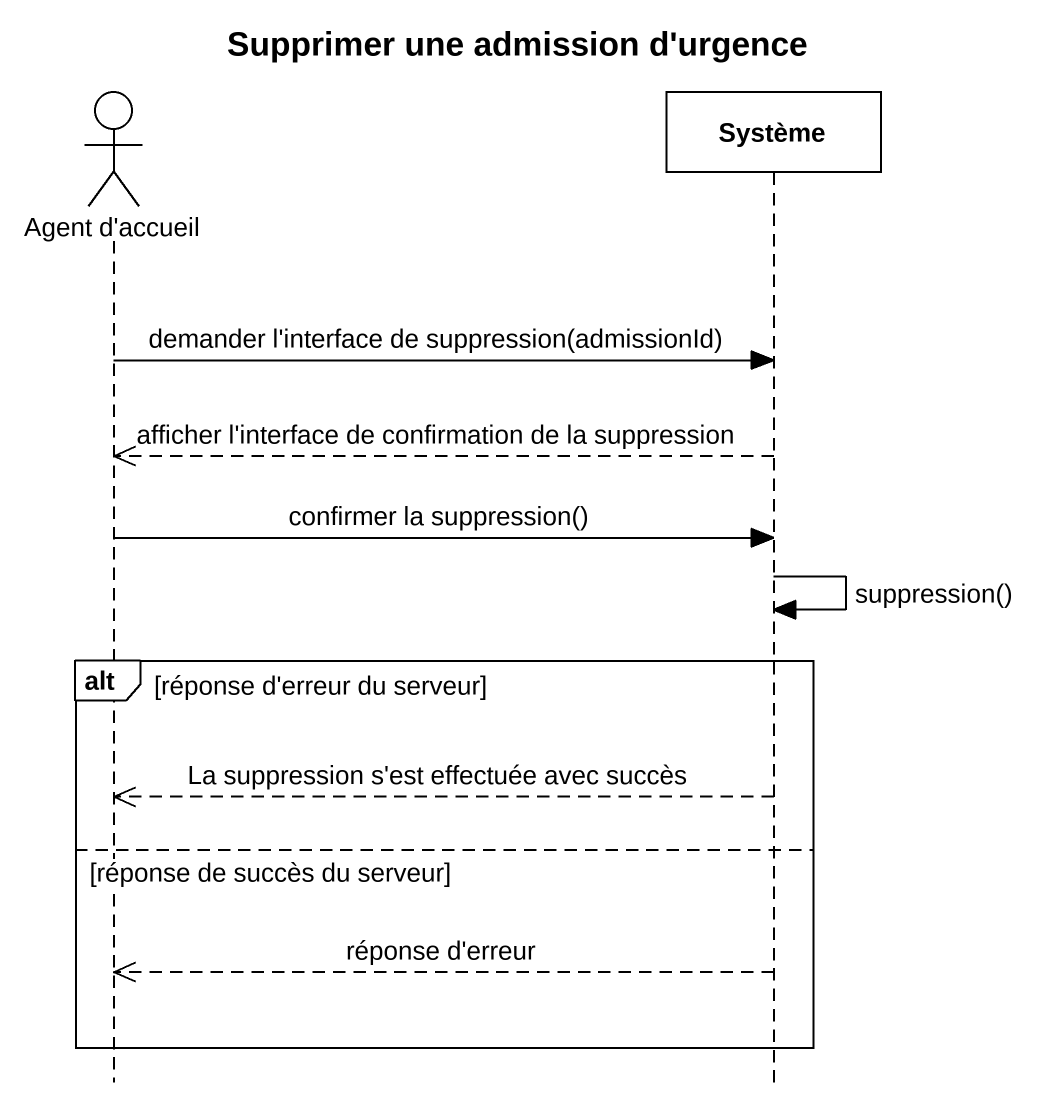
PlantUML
@startuml
title Supprimer une admission d'urgence
hide footbox
actor "Agent d'accueil" as Agent_d_accueil
participant Système

Agent_d_accueil -> Système : demander l'interface de suppression(admissionId)
Système -->> Agent_d_accueil : afficher l'interface de confirmation de la suppression
Agent_d_accueil -> Système : confirmer la suppression()
Système -> Système : suppression()
alt réponse d'erreur du serveur
  Système -->> Agent_d_accueil : La suppression s'est effectuée avec succès
else réponse de succès du serveur
  Système -->> Agent_d_accueil : réponse d'erreur
end
@enduml
